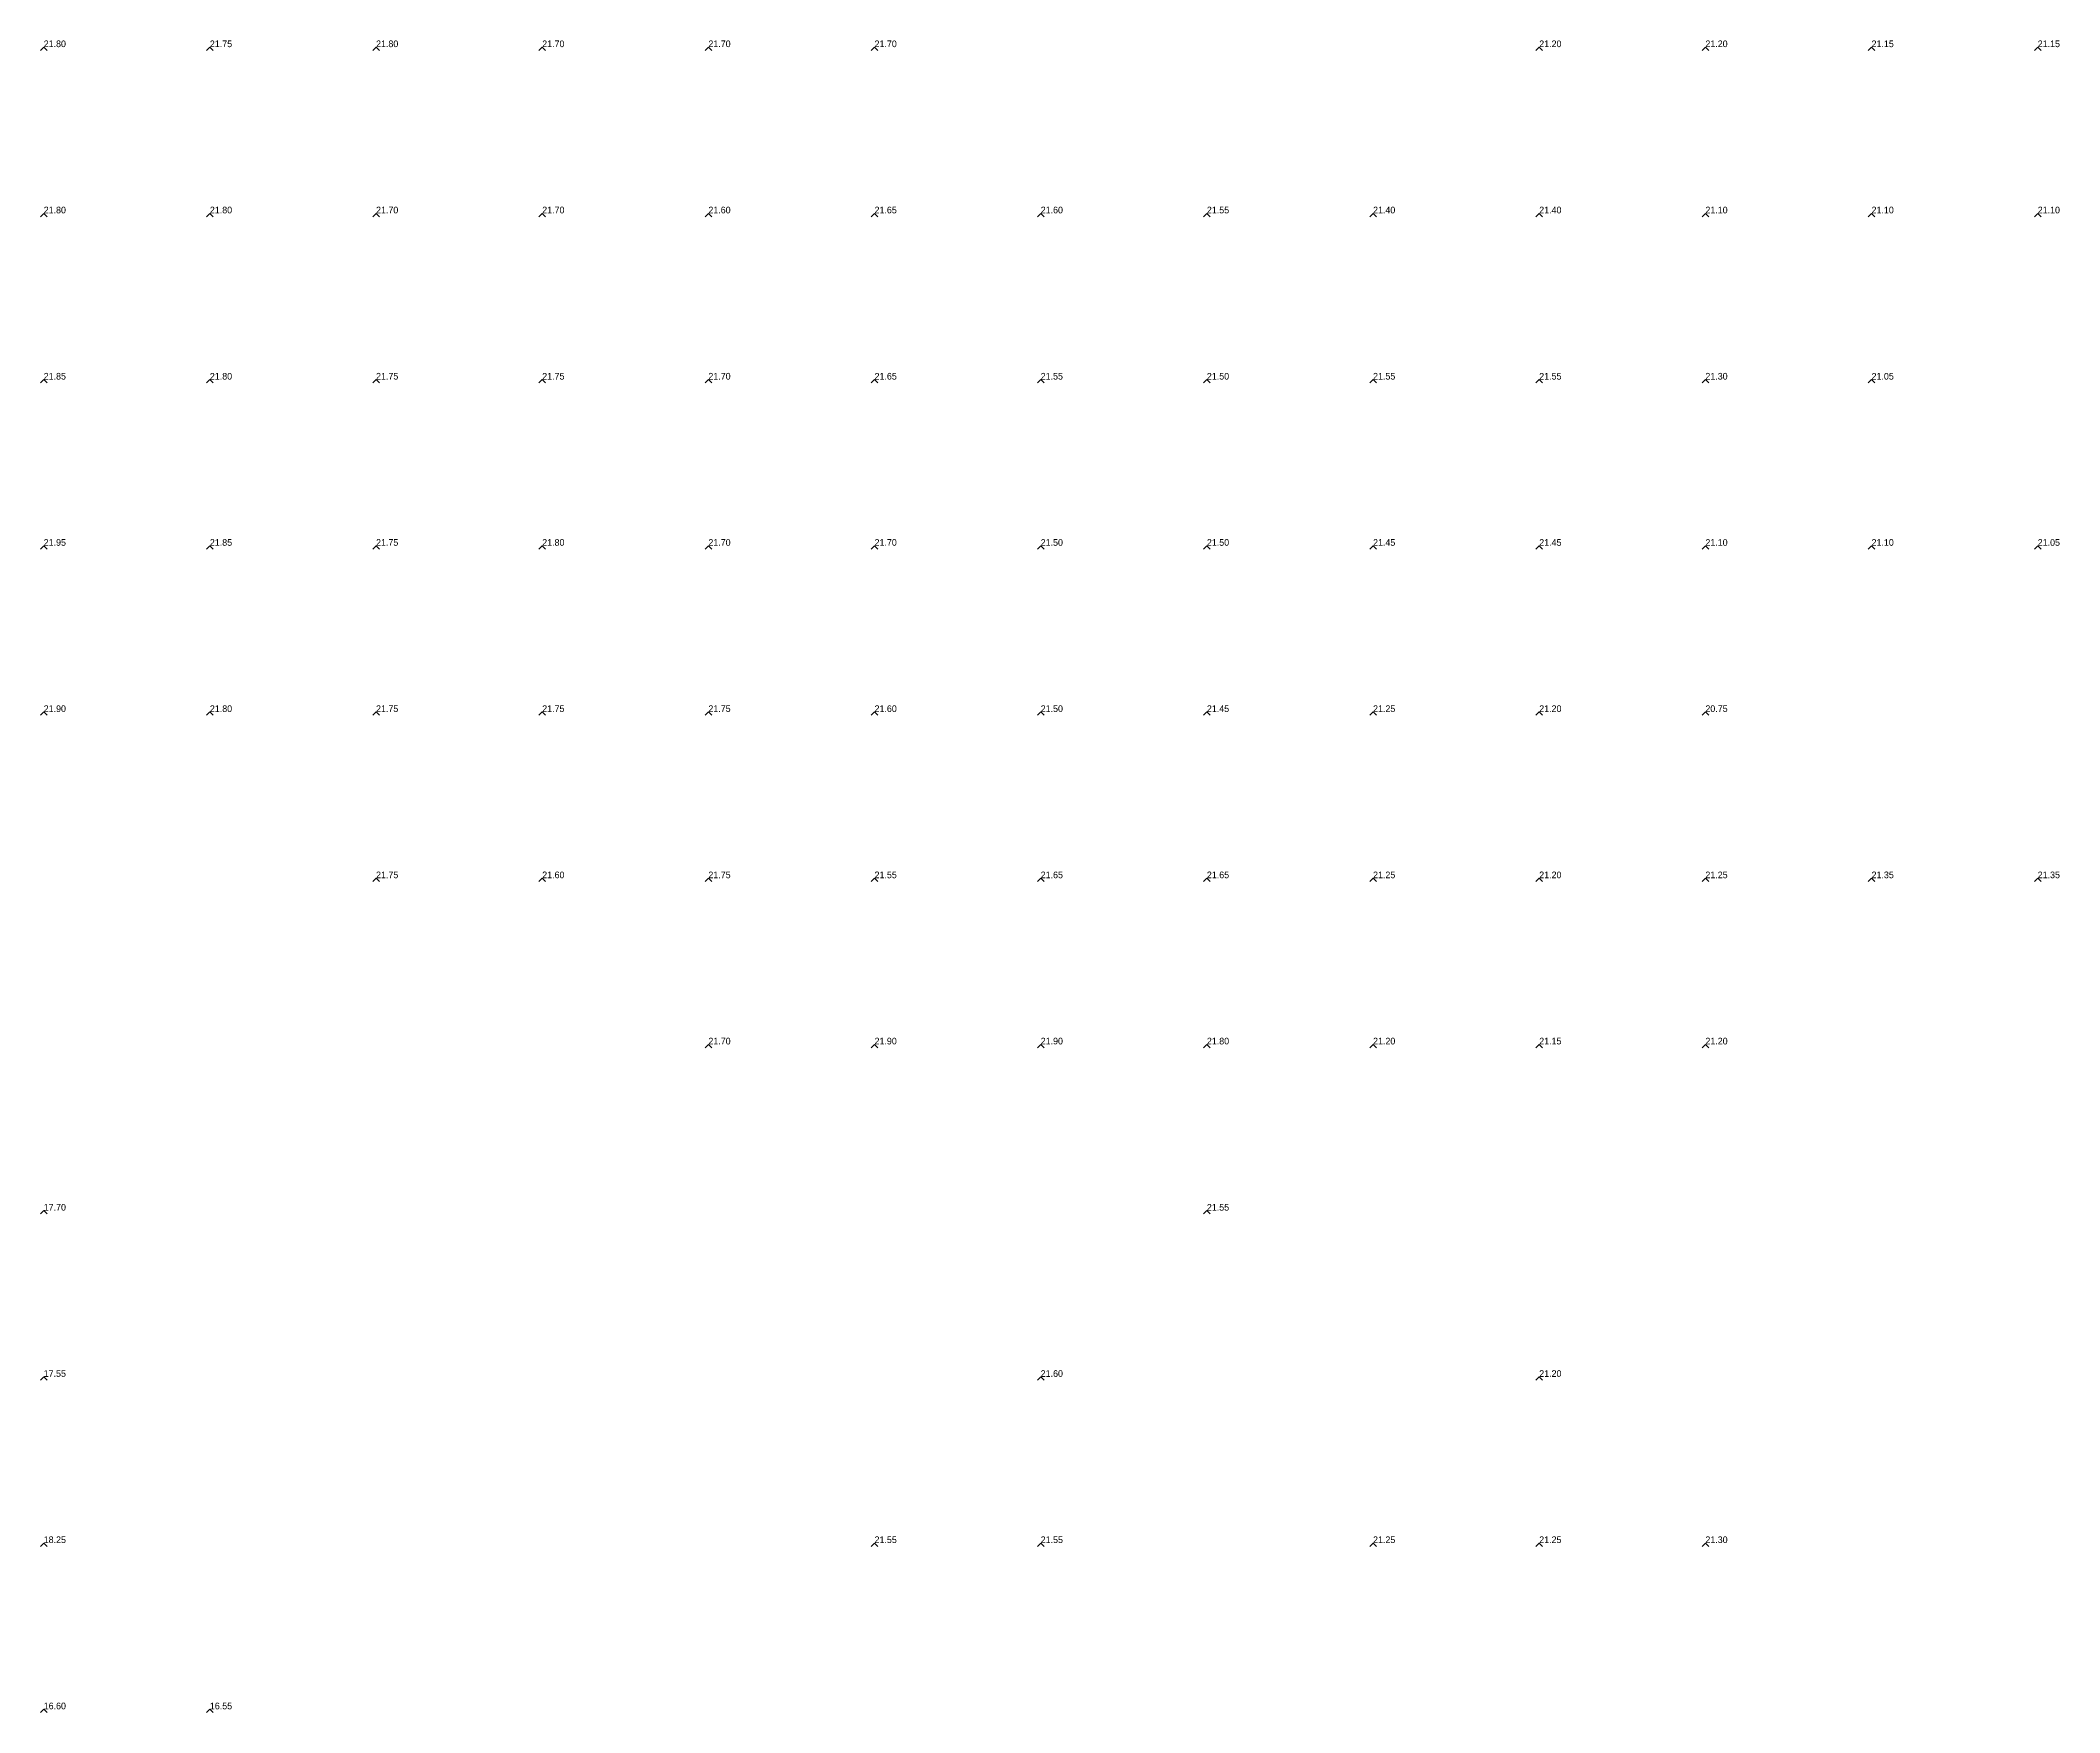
# Model space of a CAD drawing. Extents: x 570945 to 571083, y 5181392 to 5181597.
# Drawn here: x 571039.82 to 571070.2, y 5181519.08 to 5181544.23 of the extents above; entities that cross this region are included whole.
import ezdxf

# ---------------------------------------------------------------- set-up
doc = ezdxf.new("R2010")
doc.units = 0
doc.layers.add('Soundings', color=1, linetype='CONTINUOUS')

msp = doc.modelspace()

# ---------------------------------------------------------------- linework, layer by layer
at = {"layer": 'Soundings'}
for points in [[(571039.825, 5181544.075), (571039.875, 5181544.125), (571039.925, 5181544.075)], [(571042.325, 5181544.075), (571042.375, 5181544.125), (571042.425, 5181544.075)], [(571044.825, 5181544.075), (571044.875, 5181544.125), (571044.925, 5181544.075)], [(571047.325, 5181544.075), (571047.375, 5181544.125), (571047.425, 5181544.075)], [(571049.825, 5181544.075), (571049.875, 5181544.125), (571049.925, 5181544.075)], [(571052.325, 5181544.075), (571052.375, 5181544.125), (571052.425, 5181544.075)], [(571062.325, 5181544.075), (571062.375, 5181544.125), (571062.425, 5181544.075)], [(571064.825, 5181544.075), (571064.875, 5181544.125), (571064.925, 5181544.075)], [(571067.325, 5181544.075), (571067.375, 5181544.125), (571067.425, 5181544.075)], [(571069.825, 5181544.075), (571069.875, 5181544.125), (571069.925, 5181544.075)], [(571039.825, 5181541.575), (571039.875, 5181541.625), (571039.925, 5181541.575)], [(571042.325, 5181541.575), (571042.375, 5181541.625), (571042.425, 5181541.575)], [(571044.825, 5181541.575), (571044.875, 5181541.625), (571044.925, 5181541.575)], [(571047.325, 5181541.575), (571047.375, 5181541.625), (571047.425, 5181541.575)], [(571049.825, 5181541.575), (571049.875, 5181541.625), (571049.925, 5181541.575)], [(571052.325, 5181541.575), (571052.375, 5181541.625), (571052.425, 5181541.575)], [(571054.825, 5181541.575), (571054.875, 5181541.625), (571054.925, 5181541.575)], [(571057.325, 5181541.575), (571057.375, 5181541.625), (571057.425, 5181541.575)], [(571059.825, 5181541.575), (571059.875, 5181541.625), (571059.925, 5181541.575)], [(571062.325, 5181541.575), (571062.375, 5181541.625), (571062.425, 5181541.575)], [(571064.825, 5181541.575), (571064.875, 5181541.625), (571064.925, 5181541.575)], [(571067.325, 5181541.575), (571067.375, 5181541.625), (571067.425, 5181541.575)], [(571069.825, 5181541.575), (571069.875, 5181541.625), (571069.925, 5181541.575)], [(571039.825, 5181539.075), (571039.875, 5181539.125), (571039.925, 5181539.075)], [(571042.325, 5181539.075), (571042.375, 5181539.125), (571042.425, 5181539.075)], [(571044.825, 5181539.075), (571044.875, 5181539.125), (571044.925, 5181539.075)], [(571047.325, 5181539.075), (571047.375, 5181539.125), (571047.425, 5181539.075)], [(571049.825, 5181539.075), (571049.875, 5181539.125), (571049.925, 5181539.075)], [(571052.325, 5181539.075), (571052.375, 5181539.125), (571052.425, 5181539.075)], [(571054.825, 5181539.075), (571054.875, 5181539.125), (571054.925, 5181539.075)], [(571057.325, 5181539.075), (571057.375, 5181539.125), (571057.425, 5181539.075)], [(571059.825, 5181539.075), (571059.875, 5181539.125), (571059.925, 5181539.075)], [(571062.325, 5181539.075), (571062.375, 5181539.125), (571062.425, 5181539.075)], [(571064.825, 5181539.075), (571064.875, 5181539.125), (571064.925, 5181539.075)], [(571067.325, 5181539.075), (571067.375, 5181539.125), (571067.425, 5181539.075)], [(571039.825, 5181536.575), (571039.875, 5181536.625), (571039.925, 5181536.575)], [(571042.325, 5181536.575), (571042.375, 5181536.625), (571042.425, 5181536.575)], [(571044.825, 5181536.575), (571044.875, 5181536.625), (571044.925, 5181536.575)], [(571047.325, 5181536.575), (571047.375, 5181536.625), (571047.425, 5181536.575)], [(571049.825, 5181536.575), (571049.875, 5181536.625), (571049.925, 5181536.575)], [(571052.325, 5181536.575), (571052.375, 5181536.625), (571052.425, 5181536.575)], [(571054.825, 5181536.575), (571054.875, 5181536.625), (571054.925, 5181536.575)], [(571057.325, 5181536.575), (571057.375, 5181536.625), (571057.425, 5181536.575)], [(571059.825, 5181536.575), (571059.875, 5181536.625), (571059.925, 5181536.575)], [(571062.325, 5181536.575), (571062.375, 5181536.625), (571062.425, 5181536.575)], [(571064.825, 5181536.575), (571064.875, 5181536.625), (571064.925, 5181536.575)], [(571067.325, 5181536.575), (571067.375, 5181536.625), (571067.425, 5181536.575)], [(571069.825, 5181536.575), (571069.875, 5181536.625), (571069.925, 5181536.575)], [(571039.825, 5181534.075), (571039.875, 5181534.125), (571039.925, 5181534.075)], [(571042.325, 5181534.075), (571042.375, 5181534.125), (571042.425, 5181534.075)], [(571044.825, 5181534.075), (571044.875, 5181534.125), (571044.925, 5181534.075)], [(571047.325, 5181534.075), (571047.375, 5181534.125), (571047.425, 5181534.075)], [(571049.825, 5181534.075), (571049.875, 5181534.125), (571049.925, 5181534.075)], [(571052.325, 5181534.075), (571052.375, 5181534.125), (571052.425, 5181534.075)], [(571054.825, 5181534.075), (571054.875, 5181534.125), (571054.925, 5181534.075)], [(571057.325, 5181534.075), (571057.375, 5181534.125), (571057.425, 5181534.075)], [(571059.825, 5181534.075), (571059.875, 5181534.125), (571059.925, 5181534.075)], [(571062.325, 5181534.075), (571062.375, 5181534.125), (571062.425, 5181534.075)], [(571064.825, 5181534.075), (571064.875, 5181534.125), (571064.925, 5181534.075)], [(571044.825, 5181531.575), (571044.875, 5181531.625), (571044.925, 5181531.575)], [(571047.325, 5181531.575), (571047.375, 5181531.625), (571047.425, 5181531.575)], [(571049.825, 5181531.575), (571049.875, 5181531.625), (571049.925, 5181531.575)], [(571052.325, 5181531.575), (571052.375, 5181531.625), (571052.425, 5181531.575)], [(571054.825, 5181531.575), (571054.875, 5181531.625), (571054.925, 5181531.575)], [(571057.325, 5181531.575), (571057.375, 5181531.625), (571057.425, 5181531.575)], [(571059.825, 5181531.575), (571059.875, 5181531.625), (571059.925, 5181531.575)], [(571062.325, 5181531.575), (571062.375, 5181531.625), (571062.425, 5181531.575)], [(571064.825, 5181531.575), (571064.875, 5181531.625), (571064.925, 5181531.575)], [(571067.325, 5181531.575), (571067.375, 5181531.625), (571067.425, 5181531.575)], [(571069.825, 5181531.575), (571069.875, 5181531.625), (571069.925, 5181531.575)], [(571049.825, 5181529.075), (571049.875, 5181529.125), (571049.925, 5181529.075)], [(571052.325, 5181529.075), (571052.375, 5181529.125), (571052.425, 5181529.075)], [(571054.825, 5181529.075), (571054.875, 5181529.125), (571054.925, 5181529.075)], [(571057.325, 5181529.075), (571057.375, 5181529.125), (571057.425, 5181529.075)], [(571059.825, 5181529.075), (571059.875, 5181529.125), (571059.925, 5181529.075)], [(571062.325, 5181529.075), (571062.375, 5181529.125), (571062.425, 5181529.075)], [(571064.825, 5181529.075), (571064.875, 5181529.125), (571064.925, 5181529.075)], [(571039.825, 5181526.575), (571039.875, 5181526.625), (571039.925, 5181526.575)], [(571057.325, 5181526.575), (571057.375, 5181526.625), (571057.425, 5181526.575)], [(571039.825, 5181524.075), (571039.875, 5181524.125), (571039.925, 5181524.075)], [(571054.825, 5181524.075), (571054.875, 5181524.125), (571054.925, 5181524.075)], [(571062.325, 5181524.075), (571062.375, 5181524.125), (571062.425, 5181524.075)], [(571039.825, 5181521.575), (571039.875, 5181521.625), (571039.925, 5181521.575)], [(571052.325, 5181521.575), (571052.375, 5181521.625), (571052.425, 5181521.575)], [(571054.825, 5181521.575), (571054.875, 5181521.625), (571054.925, 5181521.575)], [(571059.825, 5181521.575), (571059.875, 5181521.625), (571059.925, 5181521.575)], [(571062.325, 5181521.575), (571062.375, 5181521.625), (571062.425, 5181521.575)], [(571064.825, 5181521.575), (571064.875, 5181521.625), (571064.925, 5181521.575)], [(571039.825, 5181519.075), (571039.875, 5181519.125), (571039.925, 5181519.075)], [(571042.325, 5181519.075), (571042.375, 5181519.125), (571042.425, 5181519.075)]]:
    msp.add_lwpolyline(points, dxfattribs=at)

# ---------------------------------------------------------------- texts
for s, p in [('21.80', (571039.875, 5181544.125, 21.8)), ('21.75', (571042.375, 5181544.125, 21.75)), ('21.80', (571044.875, 5181544.125, 21.8)), ('21.70', (571047.375, 5181544.125, 21.7)), ('21.70', (571049.875, 5181544.125, 21.7)), ('21.70', (571052.375, 5181544.125, 21.7)), ('21.20', (571062.375, 5181544.125, 21.2)), ('21.20', (571064.875, 5181544.125, 21.2)), ('21.15', (571067.375, 5181544.125, 21.15)), ('21.15', (571069.875, 5181544.125, 21.15)), ('21.80', (571039.875, 5181541.625, 21.8)), ('21.80', (571042.375, 5181541.625, 21.8)), ('21.70', (571044.875, 5181541.625, 21.7)), ('21.70', (571047.375, 5181541.625, 21.7)), ('21.60', (571049.875, 5181541.625, 21.6)), ('21.65', (571052.375, 5181541.625, 21.65)), ('21.60', (571054.875, 5181541.625, 21.6)), ('21.55', (571057.375, 5181541.625, 21.55)), ('21.40', (571059.875, 5181541.625, 21.4)), ('21.40', (571062.375, 5181541.625, 21.4)), ('21.10', (571064.875, 5181541.625, 21.1)), ('21.10', (571067.375, 5181541.625, 21.1)), ('21.10', (571069.875, 5181541.625, 21.1)), ('21.85', (571039.875, 5181539.125, 21.85)), ('21.80', (571042.375, 5181539.125, 21.8)), ('21.75', (571044.875, 5181539.125, 21.75)), ('21.75', (571047.375, 5181539.125, 21.75)), ('21.70', (571049.875, 5181539.125, 21.7)), ('21.65', (571052.375, 5181539.125, 21.65)), ('21.55', (571054.875, 5181539.125, 21.55)), ('21.50', (571057.375, 5181539.125, 21.5)), ('21.55', (571059.875, 5181539.125, 21.55)), ('21.55', (571062.375, 5181539.125, 21.55)), ('21.30', (571064.875, 5181539.125, 21.3)), ('21.05', (571067.375, 5181539.125, 21.05)), ('21.95', (571039.875, 5181536.625, 21.95)), ('21.85', (571042.375, 5181536.625, 21.85)), ('21.75', (571044.875, 5181536.625, 21.75)), ('21.80', (571047.375, 5181536.625, 21.8)), ('21.70', (571049.875, 5181536.625, 21.7)), ('21.70', (571052.375, 5181536.625, 21.7)), ('21.50', (571054.875, 5181536.625, 21.5)), ('21.50', (571057.375, 5181536.625, 21.5)), ('21.45', (571059.875, 5181536.625, 21.45)), ('21.45', (571062.375, 5181536.625, 21.45)), ('21.10', (571064.875, 5181536.625, 21.1)), ('21.10', (571067.375, 5181536.625, 21.1)), ('21.05', (571069.875, 5181536.625, 21.05)), ('21.90', (571039.875, 5181534.125, 21.9)), ('21.80', (571042.375, 5181534.125, 21.8)), ('21.75', (571044.875, 5181534.125, 21.75)), ('21.75', (571047.375, 5181534.125, 21.75)), ('21.75', (571049.875, 5181534.125, 21.75)), ('21.60', (571052.375, 5181534.125, 21.6)), ('21.50', (571054.875, 5181534.125, 21.5)), ('21.45', (571057.375, 5181534.125, 21.45)), ('21.25', (571059.875, 5181534.125, 21.25)), ('21.20', (571062.375, 5181534.125, 21.2)), ('20.75', (571064.875, 5181534.125, 20.75)), ('21.75', (571044.875, 5181531.625, 21.75)), ('21.60', (571047.375, 5181531.625, 21.6)), ('21.75', (571049.875, 5181531.625, 21.75)), ('21.55', (571052.375, 5181531.625, 21.55)), ('21.65', (571054.875, 5181531.625, 21.65)), ('21.65', (571057.375, 5181531.625, 21.65)), ('21.25', (571059.875, 5181531.625, 21.25)), ('21.20', (571062.375, 5181531.625, 21.2)), ('21.25', (571064.875, 5181531.625, 21.25)), ('21.35', (571067.375, 5181531.625, 21.35)), ('21.35', (571069.875, 5181531.625, 21.35)), ('21.70', (571049.875, 5181529.125, 21.7)), ('21.90', (571052.375, 5181529.125, 21.9)), ('21.90', (571054.875, 5181529.125, 21.9)), ('21.80', (571057.375, 5181529.125, 21.8)), ('21.20', (571059.875, 5181529.125, 21.2)), ('21.15', (571062.375, 5181529.125, 21.15)), ('21.20', (571064.875, 5181529.125, 21.2)), ('17.70', (571039.875, 5181526.625, 17.7)), ('21.55', (571057.375, 5181526.625, 21.55)), ('17.55', (571039.875, 5181524.125, 17.55)), ('21.60', (571054.875, 5181524.125, 21.6)), ('21.20', (571062.375, 5181524.125, 21.2)), ('18.25', (571039.875, 5181521.625, 18.25)), ('21.55', (571052.375, 5181521.625, 21.55)), ('21.55', (571054.875, 5181521.625, 21.55)), ('21.25', (571059.875, 5181521.625, 21.25)), ('21.25', (571062.375, 5181521.625, 21.25)), ('21.30', (571064.875, 5181521.625, 21.3)), ('16.60', (571039.875, 5181519.125, 16.6)), ('16.55', (571042.375, 5181519.125, 16.55))]:
    msp.add_text(s, height=0.1, dxfattribs=at).set_placement(p)

doc.saveas('drawing.dxf')
